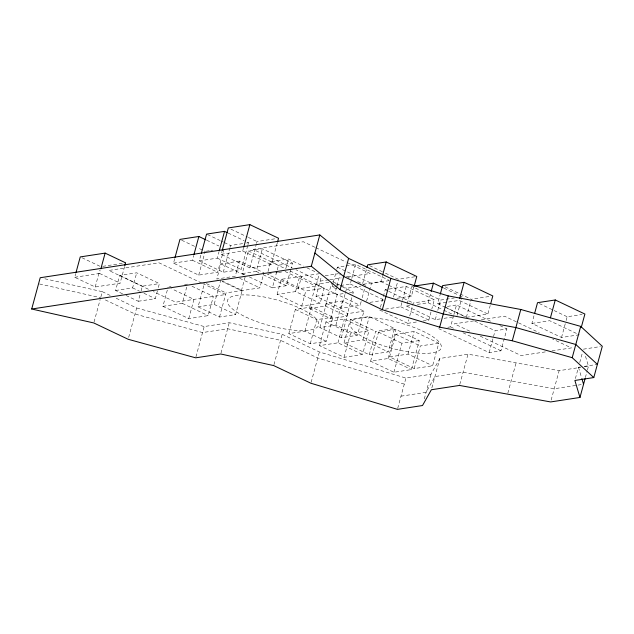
<?xml version="1.0" encoding="UTF-8"?>
<svg xmlns="http://www.w3.org/2000/svg" width="634" height="634" viewBox="0 0 634 634"><rect width="100%" height="100%" fill="white"/><g stroke="black" fill="none" stroke-linecap="round" stroke-linejoin="round"><path stroke-width="0.48" stroke-dasharray="3.17 2.38" d="M124.605 266.542L120.088 283.192L95.203 287.004L74.717 277.272L75.723 273.571M95.203 287.004L99.728 270.346M74.717 277.272L99.593 273.468L100.346 270.694M94.054 322.024L100.156 299.581M100.893 296.847L102.296 291.68L43.064 278.374M122.56 293.811L115.578 290.499L119.675 275.418L136.706 272.81L159.396 283.588L158.12 288.304M115.578 290.499L132.609 287.891L136.706 272.81M126.047 295.468L138.267 301.269L140.827 291.846M141.089 290.903L142.365 286.196L159.396 283.588M128.662 337.399L136.659 307.989L114.635 297.528M138.267 301.269L155.298 298.669L157.858 289.239M223.826 249.416L217.628 272.208L198.711 275.108L173.494 263.134L174.786 258.387M191.983 286.251L213.373 296.403L208.15 315.629L188.75 318.593L162.906 306.325L168.129 287.099M173.494 263.134L192.419 260.241L193.703 255.486M162.906 306.325L182.299 303.353L187.276 285.046M247.72 245.604L241.229 269.498L223.255 272.248L199.298 260.875L201.113 254.186M198.711 275.108L205.162 251.357L197.332 247.64M188.75 318.593L193.972 299.375L171.695 288.795M222.494 281.124L242.14 290.451L235.586 314.575L219.499 317.04L198.062 306.864L204.623 282.74M199.298 260.875L217.272 258.125L219.095 251.436M277.264 242.965L271.376 264.64L249.851 267.928L221.171 254.313L221.94 251.484M239.367 261.105L220.917 263.934L216.82 279.008L235.269 276.186L239.367 261.105L263.95 272.779L259.853 287.86L241.403 290.681L222.09 281.512M195.938 356.894L204.18 326.542L229.254 322.706L282.201 334.3L319.393 351.957L405.934 378.078L431.001 374.242L439.853 358.464L468.003 354.16L559.14 370.66L580.649 367.363M198.062 306.864L214.149 304.399L220.703 280.276M223.255 272.248L229.746 248.354M230.007 247.395L230.522 245.485L242.822 243.607M219.499 317.04L226.053 292.916L242.14 290.451M221.171 254.313L242.695 251.016L243.464 248.195M247.981 244.645L248.504 242.735L244.954 241.047M244.922 274.823L242.267 273.563L248.417 250.945L262.373 248.813L292.464 263.094L291.18 267.81M221.012 353.059L229.254 322.706M241.403 290.681L245.247 276.551M249.851 267.928L256.255 244.375M256.508 243.432L257.024 241.546L276.59 238.55M242.267 273.563L256.223 271.423L262.373 248.813M268.016 271.526L270.67 261.755L288.415 259.037L303.417 266.161M249.352 276.923L272.358 287.852L276.971 270.884M277.224 269.941L278.508 265.234L292.464 263.094M277.113 294.414L281.211 279.332L299.66 276.511L324.243 288.185L320.146 303.258L301.697 306.079L277.113 294.414L295.563 291.585L320.146 303.258M285.76 268.808L288.415 259.037M272.358 287.852L286.314 285.712L290.927 268.753M273.951 364.645L282.201 334.3M295.563 291.585L299.66 276.511M298.186 288.858L301.562 276.416L319.306 273.698L315.922 286.14L298.186 288.858L267.294 274.189M288.803 333.595L295.357 309.471L311.445 307.014L332.874 317.19L326.32 341.314L310.24 343.771L288.803 333.595L304.891 331.138L326.32 341.314M301.697 306.079L305.794 291.006L324.243 288.185M351.846 297.639L346.806 316.2L330.726 318.664L309.289 308.489L315.843 284.357L330.037 282.185M304.891 331.138L311.445 307.014M361.166 301.554L360.128 305.358L341.211 308.251L315.994 296.284L321.422 276.305M310.24 343.771L316.794 319.647L332.874 317.19M309.289 308.489L325.377 306.024L331.677 282.827M319.869 327.564L326.423 303.44L342.503 300.976L363.94 311.151L357.386 335.275L341.298 337.74L319.869 327.564L335.949 325.099L357.386 335.275M336.424 288.858L332.058 286.79L333.072 283.057M333.326 282.122L336.622 269.989M336.876 269.054L337.383 267.183L345.054 266.011M319.488 345.641L325.939 321.898L344.389 319.068L368.972 330.742L362.521 354.493L344.072 357.314L319.488 345.641L337.938 342.82L362.521 354.493M315.994 296.284L334.918 293.383L336.725 286.726M336.979 285.776L340.339 273.405M311.151 382.302L319.393 351.957M330.726 318.664L337.28 294.541L345.792 293.233M335.949 325.099L342.503 300.976M341.211 308.251L346.632 288.272L360.825 286.1M340.688 285.466L350.269 284L351.537 279.332M351.791 278.397L355.595 264.402L388.769 280.149M337.938 342.82L344.389 319.068M352.861 293.93L353.36 292.076L342.645 286.988M341.298 337.74L347.852 313.616L363.94 311.151M344.056 342.796L350.404 319.425L369.329 316.524L394.546 328.499L388.19 351.87L369.273 354.763L344.056 342.796L362.981 339.895L388.19 351.87M362.68 283.453L366.737 268.523M344.072 357.314L350.523 333.571L368.972 330.742M362.196 297.75L365.303 286.33M366.611 301.087L371.429 283.35L389.641 280.561M362.981 339.895L369.329 316.524M363.393 284.238L380.875 281.567L382.397 275.964M380.44 307.244L385.21 289.667L406.267 286.441L434.314 299.755L431.802 309.012M369.273 354.763L375.621 331.392L394.546 328.499M370.605 361.19L378.49 332.161L395.988 329.482L419.312 340.561L411.426 369.582L393.928 372.261L370.605 361.19L388.103 358.511L411.426 369.582M393.5 297.037L398.065 280.236M385.424 309.138L400.736 306.793L402.241 301.245M402.495 300.318L406.267 286.441M388.103 358.511L395.988 329.482M389.577 356.918L395.719 334.3L414.176 331.471L438.76 343.145L432.61 365.763L414.161 368.584L389.577 356.918L408.027 354.089L432.61 365.763M440.154 318.926L435.265 319.671L406.576 306.056L411.902 286.449L440.59 300.072L454.285 297.972M396.884 298.313L411.45 296.078L413.986 286.742M393.928 372.261L401.813 343.24L419.312 340.561M379.679 310.018L407.733 323.34L408.74 319.639M409.746 315.938L413.265 302.981L434.314 299.755M408.027 354.089L414.176 331.471M397.684 408.423L405.934 378.078M417.338 304.407L428.109 302.759L430.89 292.488M414.161 368.584L420.31 345.974L438.76 343.145M423.044 320.994L428.79 320.115L431.556 309.939M445.504 307.427L437.682 303.718L440.012 295.143M435.265 319.671L436.786 314.068M437.801 310.335L440.59 300.072M424.297 398.929L431.001 374.242M431.865 387.865L439.853 358.464M447.826 327.279L450.552 326.859L453.651 315.455M453.912 314.504L456.488 304.994L491.881 321.795M457.043 315.439L461.861 297.711M446.368 307.839L466.362 317.333L471.276 299.24L489.868 296.395M459.761 384.497L468.003 354.16M466.362 317.333L487.887 314.036L490.217 305.469M489.155 352.615L495.099 330.75L506.923 328.935L500.979 350.8L489.155 352.615L438.728 328.666M507.826 393.207L516.068 362.862M579.27 334.768L561.526 337.486L531.894 323.419L534.2 314.939M561.526 337.486L565.877 321.47M566.138 320.527L567.161 316.754L582.099 314.464M551.152 400.062L559.14 370.66M575.387 378.577L578.462 367.268L580.356 366.983M579.753 362.513L582.598 352.036M585.364 377.595L587.179 370.93M587.433 369.979L588.471 366.167L585.071 354.842M246.61 243.02L248.504 242.735M102.653 266.351L125.611 262.841M206.105 251.215L209.894 250.636M210.837 250.493L212.731 250.2M169.096 286.956L171.037 286.655M184.613 284.579L187.521 284.135M268.23 274.046L271.962 273.476M275.695 272.905L277.565 272.62M278.5 272.477L283.168 271.764M346.013 265.868L355.595 264.402M325.202 275.727L338.453 273.698M328.697 279.832L320.019 281.155L295.959 269.735M329.664 279.681L341.235 277.906M347.987 276.876L370.161 273.484L346.996 262.484M332.058 286.79L333.975 286.497M334.934 286.346L339.729 285.617M414.834 276.773L398.318 279.301L384.347 272.668M349.58 292.654L353.36 292.076M369.931 302.363L383.356 300.31M406.576 306.056L410.491 305.453M437.682 303.718L459.206 300.421L487.887 314.036M447.39 306.388L456.488 304.994M407.733 323.34L418.258 321.723M444.069 318.323L452.874 316.976M473.661 320.915L454.38 323.871L471.308 331.907M481.38 319.734L504.521 316.192L539.272 332.692M531.894 323.419L549.638 320.701L578.398 334.356M545.303 351.902L521.196 355.595L480.215 336.131M552.056 350.871L571.345 347.915L552.634 339.031M583.375 349.175L600.406 346.568M584.136 366.404L597.386 364.376M584.564 366.769L588.471 366.167M401.013 396.171L426.088 392.335L434.94 376.556L463.089 372.253L554.227 388.753L583.557 384.259M39.514 283.977L100.663 297.711M136.659 307.989L204.18 326.542M404.294 384.109L317.753 357.988L280.561 340.331L227.614 328.737L202.547 332.573L135.018 314.02L104.182 299.383M539.272 303.512L553.213 310.137M554.084 310.549L567.161 316.754M445.203 286.861L470.412 298.828M443.863 288.113L458.636 295.127M459.507 295.539L462.115 296.775M499.846 325.575L506.923 328.935M369.495 265.614L383.475 272.255M444.664 306.808L465.895 316.889M474.747 321.089L495.099 330.75M314.924 247.252L303.345 241.76L253.196 249.431L292.401 268.047M315.819 247.68L346.109 262.064M428.109 302.759L442.881 309.772M443.752 310.184L453.31 314.726M380.875 281.567L387.857 284.88M388.737 285.3L411.45 296.078M385.21 289.667L387.842 290.911M388.721 291.331L413.265 302.981M337.383 267.183L371.429 283.35M346.426 276.297L350.776 278.358M357.734 281.662L365.556 285.379M450.552 326.859L454.974 328.959M462.939 332.739L500.979 350.8M400.736 306.793L428.79 320.115M350.269 284L383.443 299.747M230.942 229.167L247.458 237.005M248.33 237.417L257.024 241.546M306.951 267.833L315.772 272.026M332.723 281.67L339.681 284.975M340.545 285.387L346.632 288.272M335.505 283.596L341.75 286.56M228.097 233.043L244.066 240.627M248.417 250.945L278.508 265.234M270.67 261.755L284.793 268.459M290.087 270.972L301.562 276.416M334.918 293.383L360.128 305.358M315.843 284.357L337.28 294.541M242.695 251.016L271.376 264.64M207.461 234.532L219.879 240.429M220.767 240.849L223.43 242.117M224.317 242.537L230.522 245.485M285.038 271.479L315.922 286.14M206.692 240.207L218.865 245.984M281.211 279.332L305.794 291.006M395.719 334.3L420.31 345.974M326.423 303.44L347.852 313.616M256.223 271.423L258.878 272.683M263.308 274.791L286.314 285.712M325.377 306.024L346.806 316.2M378.49 332.161L401.813 343.24M350.404 319.425L375.621 331.392M181.681 240.215L196.469 247.228M217.272 258.125L241.229 269.498M220.917 263.934L245.501 275.608M239.66 278.271L259.853 287.86M325.939 321.898L350.523 333.571M192.419 260.241L217.628 272.208M295.357 309.471L316.794 319.647M206.407 283.588L226.053 292.916M201.731 283.089L158.96 262.785L108.818 270.456L148.911 289.492M202.618 283.509L225.783 294.509L175.634 302.18L153.365 291.608M214.149 304.399L235.586 314.575M182.299 303.353L208.15 315.629M119.675 275.418L142.365 286.196M82.032 257.769L99.847 266.225M132.609 287.891L139.591 291.204M143.958 293.28L155.298 298.669M99.593 273.468L120.088 283.192M102.296 291.68L110.229 295.444M578.462 367.268L581.576 377.658M368.631 339.887A47.233 13.338 15.2 0 0 441.121 348.312A47.233 13.338 15.2 0 0 377.301 318.323A47.233 13.338 15.2 0 0 368.631 339.887M246.024 317.119A47.233 13.338 15.2 0 0 318.514 325.543A47.233 13.338 15.2 0 0 254.694 295.555A47.233 13.338 15.2 0 0 246.024 317.119"/><path stroke-width="0.95" d="M31.7 309.02L40.204 277.732L319.805 234.937L348.605 258.379L390.837 278.429L448.19 295.888L520.791 309.479L580.712 326.391L602.3 346.283L593.796 377.571L574.88 380.463L579.967 397.455L550.637 401.94L459.499 385.44L431.358 389.752L422.506 405.53L397.431 409.366L310.898 383.237L273.698 365.58L220.759 353.994L195.684 357.83L128.155 339.277L93.8 322.96L31.7 309.02L311.302 266.225L340.101 289.667L382.342 309.717L439.687 327.176L512.288 340.767L572.209 357.679L593.796 377.571M75.977 272.652L80.249 256.921L105.125 253.109L125.611 262.841L124.858 265.614M100.854 268.84L105.125 253.109M175.039 257.436L179.945 239.39L198.87 236.49L205.82 239.795M193.964 254.535L198.87 236.49M201.374 253.228L206.573 234.112L224.547 231.362L227.21 232.623M219.356 250.478L224.547 231.362M222.193 250.549L228.335 227.931L249.859 224.634L278.548 238.249L277.526 242.022M243.718 247.252L249.859 224.634M311.302 266.225L319.805 234.937M340.101 289.667L348.605 258.379M366.991 267.588L367.752 264.79L386.201 261.961L416.776 276.479L414.24 285.815M382.651 275.029L386.201 261.961M382.342 309.717L390.837 278.429M431.144 291.561L433.426 283.16L442.992 287.693M440.265 294.192L442.595 285.625L464.12 282.328L492.8 295.943L490.732 303.559M439.687 327.176L448.19 295.888M459.721 298.519L464.12 282.328M512.288 340.767L520.791 309.479M534.716 313.053L537.529 302.687L555.273 299.969L584.897 314.036L581.315 327.231M550.407 317.88L555.273 299.969M572.209 357.679L580.712 326.391M579.967 397.455L585.111 378.546M413.859 286.156L433.426 283.16M314.892 253.029L343.691 276.472L385.924 296.522L443.277 313.981L515.87 327.572L575.799 344.484L597.386 364.376M581.854 378.601L583.557 384.259"/></g></svg>
